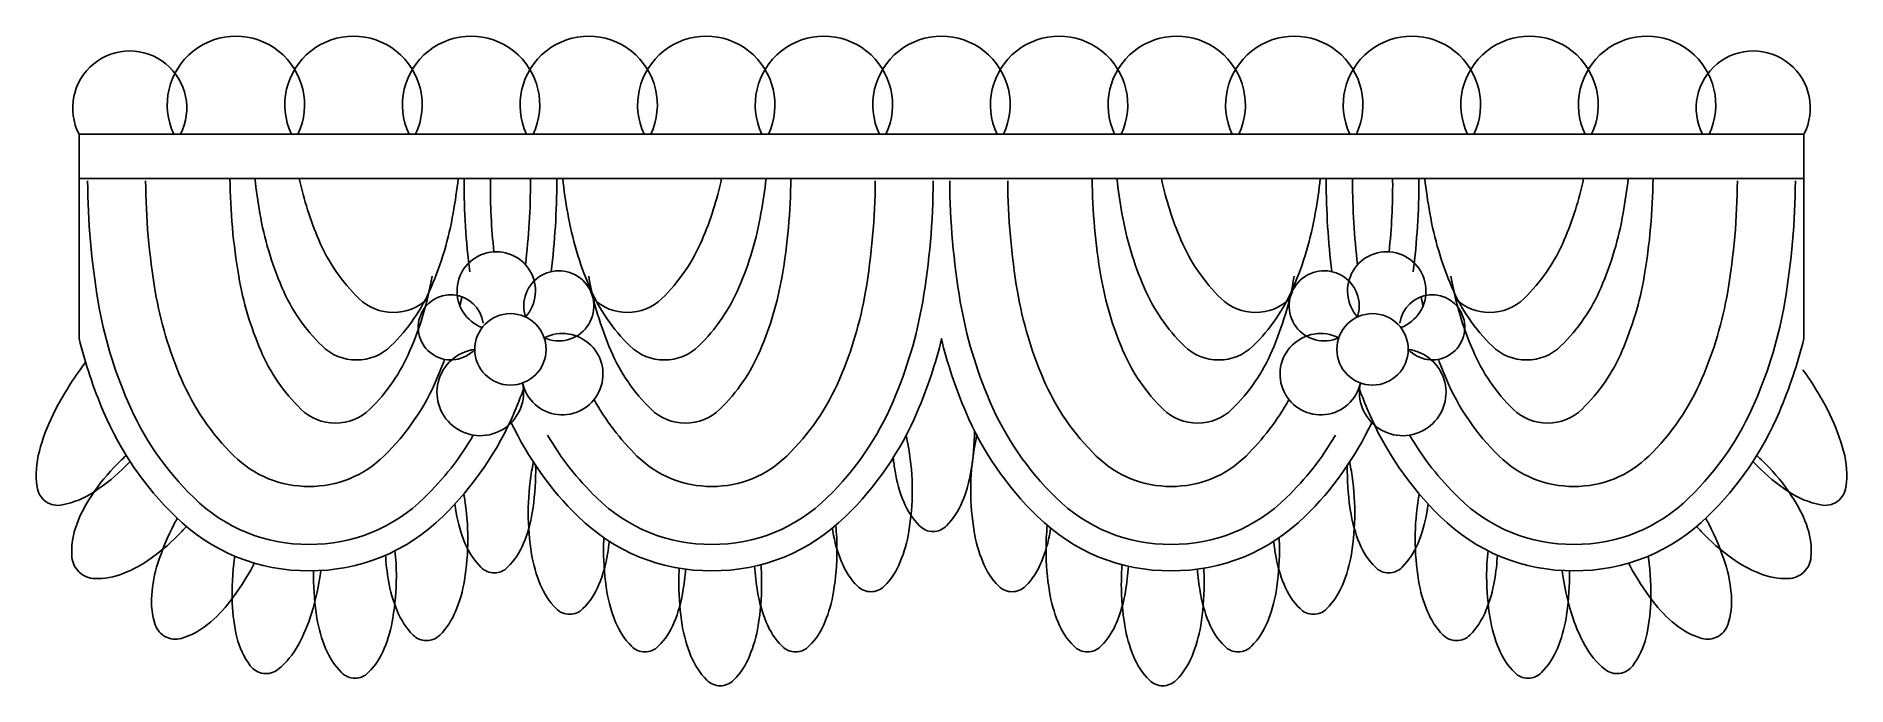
# Model space of a CAD drawing. Header units: metres. Extents: x 337 to 940, y 2498 to 2714.
import ezdxf

# ---------------------------------------------------------------- set-up
doc = ezdxf.new("R2010")
doc.units = ezdxf.units.M
for name, color, linetype in [('3', 3, 'Continuous'), ('4', 4, 'Continuous'), ('7', 7, 'Continuous')]:
    doc.layers.add(name, color=color, linetype=linetype)

msp = doc.modelspace()

# ---------------------------------------------------------------- linework, layer by layer
at = {"layer": '3'}
for points in [[(354.2, 2666.27, 0.04), (357.72, 2626.02, 0.06), (367.57, 2592.86, 0.1), (389.54, 2560.82, 0.2), (427.93, 2545.23, 0.2), (466.32, 2560.82, 0.07), (482.63, 2581.62, 0.06)], [(373.51, 2666.27, 0.04), (376.74, 2629.38, 0.06), (385.34, 2600.43, 0.1), (403, 2574.66, 0.2), (427.93, 2564.54, 0.2), (452.86, 2574.66, 0.1), (470.53, 2600.43, 0.01), (473.07, 2606.86, 0.04)], [(401.6, 2666.99, 0.04), (404.53, 2634.49, 0.06), (411.88, 2609.75, 0.1), (425.24, 2590.26, 0.2), (436.71, 2585.61, 0.2), (448.18, 2590.26, 0.1), (461.54, 2609.75, 0.06), (468.89, 2634.49, 0.04)], [(409.89, 2666.99, 0.02), (411.56, 2655.53, 0.06), (418.9, 2630.79, 0.1), (432.27, 2611.31, 0.2), (443.73, 2606.65, 0.2), (455.2, 2611.31, 0.1), (468.56, 2630.79, 0.06), (475.91, 2655.53, 0.02), (477.58, 2666.99, 0.04)], [(424.69, 2666.99, 0.05), (431.19, 2646.57, 0.1), (444.56, 2627.09, 0.2), (456.02, 2622.43, 0.19), (467.27, 2626.88, 0.1)], [(481.44, 2636.02, -0.03), (479.53, 2666.27), (479.53, 2666.99, -0.06)], [(489.51, 2642.63, -0.03), (488.3, 2666.27), (488.3, 2666.99, -0.06)], [(499.98, 2638.32, 0.03), (501.67, 2666.27), (501.67, 2666.99, 0.06)], [(635.77, 2666.27, -0.04), (632.25, 2626.02, -0.06), (622.4, 2592.86, -0.1), (600.43, 2560.82, -0.2), (562.04, 2545.23, -0.2), (523.65, 2560.82, -0.07), (507.34, 2581.62, -0.06)], [(508.53, 2636.02, 0.03), (510.44, 2666.27), (510.43, 2666.99, 0.06)], [(580.08, 2666.99, -0.02), (578.41, 2655.53, -0.06), (571.06, 2630.79, -0.1), (557.7, 2611.31, -0.2), (546.24, 2606.65, -0.2), (534.77, 2611.31, -0.1), (521.41, 2630.79, -0.06), (514.06, 2655.53, -0.02), (512.39, 2666.99, -0.04)], [(588.37, 2666.99, -0.04), (585.43, 2634.49, -0.06), (578.09, 2609.75, -0.1), (564.73, 2590.26, -0.2), (553.26, 2585.61, -0.2), (541.79, 2590.26, -0.1), (528.43, 2609.75, -0.06), (521.08, 2634.49, -0.04)], [(565.27, 2666.99, -0.05), (558.78, 2646.57, -0.1), (545.41, 2627.09, -0.2), (533.95, 2622.43, -0.19), (522.7, 2626.88, -0.1)], [(616.46, 2666.27, -0.04), (613.23, 2629.38, -0.06), (604.63, 2600.43, -0.1), (586.97, 2574.66, -0.2), (562.04, 2564.54, -0.2), (537.11, 2574.66, -0.07), (522.82, 2593.45, -0.01)], [(641.25, 2666.27, 0.04), (644.78, 2626.02, 0.06), (654.63, 2592.86, 0.1), (676.6, 2560.82, 0.2), (714.99, 2545.23, 0.2), (753.38, 2560.82, 0.07), (769.69, 2581.62, 0.06)], [(660.57, 2666.27, 0.04), (663.8, 2629.38, 0.06), (672.39, 2600.43, 0.1), (690.06, 2574.66, 0.2), (714.99, 2564.54, 0.2), (739.92, 2574.66, 0.07), (754.2, 2593.45, 0.01)], [(688.66, 2666.99, 0.04), (691.59, 2634.49, 0.06), (698.94, 2609.75, 0.1), (712.3, 2590.26, 0.2), (723.77, 2585.61, 0.2), (735.23, 2590.26, 0.1), (748.6, 2609.75, 0.06), (755.94, 2634.49, 0.04)], [(696.94, 2666.99, 0.02), (698.61, 2655.53, 0.06), (705.96, 2630.79, 0.1), (719.32, 2611.31, 0.2), (730.79, 2606.65, 0.2), (742.26, 2611.31, 0.1), (755.62, 2630.79, 0.06), (762.97, 2655.53, 0.02), (764.64, 2666.99, 0.04)], [(711.75, 2666.99, 0.05), (718.25, 2646.57, 0.1), (731.61, 2627.09, 0.2), (743.08, 2622.43, 0.19), (754.33, 2626.88, 0.1)], [(768.5, 2636.02, -0.03), (766.59, 2666.27), (766.59, 2666.99, -0.06)], [(777.05, 2638.32, -0.03), (775.36, 2666.27), (775.36, 2666.99, -0.06)], [(787.52, 2642.63, 0.03), (788.73, 2666.27), (788.72, 2666.99, 0.06)], [(922.83, 2666.27, -0.04), (919.31, 2626.02, -0.06), (909.46, 2592.86, -0.1), (887.49, 2560.82, -0.2), (849.09, 2545.23, -0.2), (810.7, 2560.82, -0.07), (794.39, 2581.62, -0.06)], [(795.58, 2636.02, 0.03), (797.49, 2666.27), (797.49, 2666.99, 0.06)], [(867.14, 2666.99, -0.02), (865.47, 2655.53, -0.06), (858.12, 2630.79, -0.1), (844.76, 2611.31, -0.2), (833.29, 2606.65, -0.2), (821.83, 2611.31, -0.1), (808.47, 2630.79, -0.06), (801.12, 2655.53, -0.02), (799.45, 2666.99, -0.04)], [(903.52, 2666.27, -0.04), (900.29, 2629.38, -0.06), (891.69, 2600.43, -0.1), (874.02, 2574.66, -0.2), (849.09, 2564.54, -0.2), (824.17, 2574.66, -0.1), (806.5, 2600.43, -0.01), (803.95, 2606.86, -0.04)], [(875.43, 2666.99, -0.04), (872.49, 2634.49, -0.06), (865.14, 2609.75, -0.1), (851.78, 2590.26, -0.2), (840.32, 2585.61, -0.2), (828.85, 2590.26, -0.1), (815.49, 2609.75, -0.06), (808.14, 2634.49, -0.04)], [(852.33, 2666.99, -0.05), (845.83, 2646.57, -0.1), (832.47, 2627.09, -0.2), (821, 2622.43, -0.19), (809.75, 2626.88, -0.1)]]:
    msp.add_lwpolyline(points, format="xyb", dxfattribs=at)
at = {"layer": '4'}
for p, q in [((351.36, 2681.76), (925.66, 2681.76)), ((351.36, 2681.76), (351.36, 2613.75)), ((925.66, 2681.76), (925.66, 2613.75))]:
    msp.add_line(p, q, dxfattribs=at)
for points in [[(351.36, 2613.75, 0.04), (359.5, 2589.42, 0.1), (383.43, 2554.53, 0.2), (427.93, 2536.46, 0.2), (472.44, 2554.53, 0.1), (496.36, 2589.42, 0.01), (499.33, 2596.91, 0.04)], [(638.61, 2613.75, -0.04), (630.46, 2589.42, -0.1), (606.54, 2554.53, -0.2), (562.04, 2536.46, -0.2), (517.53, 2554.53, -0.09), (495.25, 2585.76, -0.01)], [(638.42, 2613.75, 0.04), (646.56, 2589.42, 0.1), (670.49, 2554.53, 0.2), (714.99, 2536.46, 0.2), (759.49, 2554.53, 0.09), (781.78, 2585.76, 0.01)], [(925.66, 2613.75, -0.04), (917.52, 2589.42, -0.1), (893.6, 2554.53, -0.2), (849.09, 2536.46, -0.2), (804.59, 2554.53, -0.1), (780.67, 2589.42, -0.01), (777.69, 2596.91, -0.04)]]:
    msp.add_lwpolyline(points, format="xyb", dxfattribs=at)
at = {"layer": '7'}
for p, q in [((351.36, 2666.99), (638.61, 2666.99)), ((638.61, 2666.99), (925.66, 2666.99))]:
    msp.add_line(p, q, dxfattribs=at)
for points in [[(478.19, 2624.6, 0.01), (478.82, 2627.69, 0.04)], [(798.83, 2624.6, -0.01), (798.21, 2627.69, -0.04)], [(353.52, 2605.91, 0.01), (351.67, 2603.39, 0.04)], [(351.67, 2603.39, 0.04), (342.73, 2588.53, 0.05), (338.13, 2576.26, 0.1), (337.36, 2564.35, 0.21), (340.24, 2559.52, 0.21), (345.74, 2558.37, 0.1), (356.75, 2562.98, 0.05), (366.85, 2571.32), (368.34, 2572.86, 0.04)], [(925.36, 2603.39, -0.04), (934.3, 2588.53, -0.05), (938.89, 2576.26, -0.1), (939.67, 2564.35, -0.21), (936.79, 2559.52, -0.21), (931.29, 2558.37, -0.1), (920.27, 2562.98, -0.05), (910.18, 2571.32), (908.69, 2572.86, -0.04)], [(602.18, 2550.66), (602.36, 2549.53, 0.06), (605.24, 2539.4, 0.1), (610.54, 2531.36, 0.2), (615, 2529.49, 0.2), (619.46, 2531.36, 0.1), (624.75, 2539.4, 0.06), (627.64, 2549.53, 0.04), (628.79, 2563.31, 0.04), (627.64, 2577.09, 0.02), (626.68, 2581.47, 0.1)], [(649.49, 2583.12, -0.04), (648.33, 2569.57, -0.06), (645.45, 2559.44, -0.1), (640.15, 2551.4, -0.2), (635.7, 2549.53, -0.2), (631.24, 2551.4, -0.1), (625.94, 2559.44, -0.06), (623.06, 2569.57, -0.01), (622.42, 2574.1, -0.04)], [(674.85, 2550.66), (674.67, 2549.53, -0.06), (671.78, 2539.4, -0.1), (666.49, 2531.36, -0.2), (662.03, 2529.49, -0.2), (657.57, 2531.36, -0.1), (652.28, 2539.4, -0.06), (649.39, 2549.53, -0.04), (648.24, 2563.31, -0.04), (649.39, 2577.09, -0.02), (650.34, 2581.47, -0.1)], [(367.07, 2574.85, 0.02), (362.95, 2570.83, 0.05)], [(909.95, 2574.85, -0.02), (914.07, 2570.83, -0.05)], [(362.95, 2570.83, 0.05), (354.64, 2560.13, 0.06), (350.12, 2550.6, 0.1), (349, 2540.97, 0.18), (351.42, 2535.99, 0.18), (356.53, 2533.87, 0.1), (366.08, 2535.55, 0.06), (375.33, 2540.61, 0.05), (385.52, 2549.53, 0.01), (387.08, 2551.24, 0.06)], [(476.52, 2558.73, 0.01), (476.96, 2555.79, 0.06), (479.85, 2545.66, 0.1), (485.14, 2537.62, 0.2), (489.6, 2535.76, 0.2), (494.06, 2537.62, 0.1), (499.36, 2545.66, 0.06), (502.24, 2555.79, 0.04), (503.4, 2569.57, 0.01), (503.37, 2571.46, 0.06)], [(502.65, 2572.56, 0.02), (502.04, 2569.58, 0.04), (500.89, 2555.8, 0.04)], [(800.5, 2558.73, -0.01), (800.06, 2555.79, -0.06), (797.18, 2545.66, -0.1), (791.88, 2537.62, -0.2), (787.42, 2535.76, -0.2), (782.97, 2537.62, -0.1), (777.67, 2545.66, -0.06), (774.79, 2555.79, -0.04), (773.63, 2569.57, -0.01), (773.65, 2571.46, -0.06)], [(774.38, 2572.56, -0.02), (774.98, 2569.58, -0.04), (776.14, 2555.8, -0.04)], [(914.07, 2570.83, -0.05), (922.39, 2560.13, -0.06), (926.91, 2550.6, -0.1), (928.02, 2540.97, -0.18), (925.61, 2535.99, -0.18), (920.5, 2533.87, -0.1), (910.94, 2535.55, -0.06), (901.7, 2540.61, -0.05), (891.5, 2549.53, -0.01), (889.94, 2551.24, -0.06)], [(453.4, 2541.77, 0.03), (454.39, 2533.25, 0.06), (457.28, 2523.12, 0.1), (462.57, 2515.08, 0.2), (467.03, 2513.21, 0.2), (471.49, 2515.08, 0.1), (476.78, 2523.12, 0.06), (479.67, 2533.25, 0.04), (480.82, 2547.03, 0.04), (479.67, 2560.81, 0.01), (479.45, 2562.03, 0.1)], [(823.62, 2541.77, -0.03), (822.63, 2533.25, -0.06), (819.75, 2523.12, -0.1), (814.45, 2515.08, -0.2), (810, 2513.21, -0.2), (805.54, 2515.08, -0.1), (800.24, 2523.12, -0.06), (797.36, 2533.25, -0.04), (796.2, 2547.03, -0.04), (797.36, 2560.81, -0.01), (797.58, 2562.03, -0.1)], [(383.02, 2552.04, 0.04), (377.59, 2538.99, 0.06), (375.53, 2528.34, 0.1), (376.74, 2518.48, 0.19), (380.14, 2514.49, 0.19), (385.36, 2513.97, 0.1), (394.15, 2518.6, 0.06), (401.72, 2526.36, 0.04), (409.35, 2538.26), (409.78, 2539.1, 0.06)], [(384.04, 2553.94, 0.01), (383.02, 2552.04, 0.04)], [(500.89, 2555.8, 0.04), (502.04, 2542.02, 0.06), (504.93, 2531.88, 0.1), (510.22, 2523.85, 0.2), (514.68, 2521.98, 0.2), (519.14, 2523.85, 0.1), (524.43, 2531.88, 0.06), (527.32, 2542.02, 0.01), (527.93, 2546.34, 0.04)], [(576.29, 2538.07, 0.03), (577.28, 2529.49, 0.06), (580.16, 2519.36, 0.1), (585.46, 2511.32, 0.2), (589.92, 2509.45, 0.2), (594.38, 2511.32, 0.1), (599.67, 2519.36, 0.06), (602.56, 2529.49, 0.04), (603.71, 2543.27, 0.03), (603.29, 2551.58, 0.06)], [(700.74, 2538.07, -0.03), (699.75, 2529.49, -0.06), (696.86, 2519.36, -0.1), (691.57, 2511.32, -0.2), (687.11, 2509.45, -0.2), (682.65, 2511.32, -0.1), (677.35, 2519.36, -0.06), (674.47, 2529.49, -0.04), (673.31, 2543.27, -0.03), (673.73, 2551.58, -0.06)], [(776.14, 2555.8, -0.04), (774.98, 2542.02, -0.06), (772.1, 2531.88, -0.1), (766.8, 2523.85, -0.2), (762.35, 2521.98, -0.2), (757.89, 2523.85, -0.1), (752.59, 2531.88, -0.06), (749.71, 2542.02, -0.01), (749.09, 2546.34, -0.04)], [(894.01, 2552.04, -0.04), (899.44, 2538.99, -0.06), (901.5, 2528.34, -0.1), (900.29, 2518.48, -0.19), (896.89, 2514.49, -0.19), (891.67, 2513.97, -0.1), (882.88, 2518.6, -0.06), (875.31, 2526.36, -0.04), (867.68, 2538.26), (867.25, 2539.1, -0.06)], [(892.98, 2553.94, -0.01), (894.01, 2552.04, -0.04)], [(526.08, 2547.55, 0.01), (525.97, 2543.27, 0.04)], [(750.95, 2547.55, -0.01), (751.06, 2543.27, -0.04)], [(403.08, 2540.77, 0.04), (402.34, 2525.68, 0.05), (403.93, 2514.33, 0.1), (408.37, 2504.87, 0.21), (412.73, 2502.28, 0.21), (417.61, 2503.66, 0.1), (424.32, 2511.68, 0.05), (428.76, 2522.23, 0.04), (431.86, 2536.58, 0.04)], [(403.17, 2541.46), (403.08, 2540.77, 0.04)], [(429.41, 2534.5, 0.04), (430.57, 2520.72, 0.06), (433.45, 2510.59, 0.1), (438.75, 2502.55, 0.2), (443.21, 2500.69, 0.2), (447.66, 2502.55, 0.1), (452.96, 2510.59, 0.06), (455.84, 2520.72, 0.04), (457, 2534.5, 0.03), (456.54, 2543.23, 0.06)], [(525.97, 2543.27, 0.04), (527.12, 2529.49, 0.06), (530.01, 2519.36, 0.1), (535.3, 2511.32, 0.2), (539.76, 2509.45, 0.2), (544.22, 2511.32, 0.1), (549.51, 2519.36, 0.06), (552.4, 2529.49, 0.02), (553.32, 2537.06, 0.04)], [(551.05, 2532, 0.04), (552.2, 2518.22, 0.06), (555.09, 2508.09, 0.1), (560.38, 2500.05, 0.2), (564.84, 2498.18, 0.2), (569.3, 2500.05, 0.1), (574.59, 2508.09, 0.06), (577.48, 2518.22, 0.04), (578.63, 2532, 0.02), (578.37, 2538.59, 0.06)], [(725.98, 2532, -0.04), (724.82, 2518.22, -0.06), (721.94, 2508.09, -0.1), (716.65, 2500.05, -0.2), (712.19, 2498.18, -0.2), (707.73, 2500.05, -0.1), (702.43, 2508.09, -0.06), (699.55, 2518.22, -0.04), (698.39, 2532, -0.02), (698.66, 2538.59, -0.06)], [(751.06, 2543.27, -0.04), (749.9, 2529.49, -0.06), (747.02, 2519.36, -0.1), (741.73, 2511.32, -0.2), (737.27, 2509.45, -0.2), (732.81, 2511.32, -0.1), (727.51, 2519.36, -0.06), (724.63, 2529.49, -0.02), (723.71, 2537.06, -0.04)], [(847.61, 2534.5, -0.04), (846.46, 2520.72, -0.06), (843.57, 2510.59, -0.1), (838.28, 2502.55, -0.2), (833.82, 2500.69, -0.2), (829.36, 2502.55, -0.1), (824.07, 2510.59, -0.06), (821.18, 2520.72, -0.04), (820.03, 2534.5, -0.03), (820.49, 2543.23, -0.06)], [(873.95, 2540.77, -0.04), (874.68, 2525.68, -0.05), (873.1, 2514.33, -0.1), (868.66, 2504.87, -0.21), (864.3, 2502.28, -0.21), (859.41, 2503.66, -0.1), (852.7, 2511.68, -0.05), (848.26, 2522.23, -0.04), (845.16, 2536.58, -0.04)], [(873.85, 2541.46), (873.95, 2540.77, -0.04)], [(429.44, 2536.48, 0.01), (429.41, 2534.5, 0.04)], [(551.22, 2537.39, 0.02), (551.05, 2532, 0.04)], [(725.81, 2537.39, -0.02), (725.98, 2532, -0.04)], [(847.59, 2536.48, -0.01), (847.61, 2534.5, -0.04)]]:
    msp.add_lwpolyline(points, format="xyb", dxfattribs=at)
for centre in [(494.98, 2610.16), (782.04, 2610.16)]:
    msp.add_circle(centre, 11.89, dxfattribs=at)
for centre, radius, start, end in [((403.57, 2691.54), 22.86, 334.69, 205.31), ((442.73, 2691.54), 22.86, 334.69, 205.31), ((481.89, 2691.54), 22.86, 334.69, 205.31), ((521.04, 2691.54), 22.86, 334.69, 205.31), ((560.2, 2691.54), 22.86, 334.69, 205.31), ((599.36, 2691.54), 22.86, 334.69, 205.31), ((638.51, 2691.54), 22.86, 334.69, 205.31), ((677.67, 2691.54), 22.86, 334.69, 205.31), ((716.83, 2691.54), 22.86, 334.69, 205.31), ((755.98, 2691.54), 22.86, 334.69, 205.31), ((795.14, 2691.54), 22.86, 334.69, 205.31), ((834.3, 2691.54), 22.86, 334.69, 205.31), ((873.45, 2691.54), 22.86, 334.69, 205.31), ((368.22, 2690.51), 18.99, 332.57, 207.43), ((908.8, 2690.51), 18.99, 332.57, 207.43), ((490.26, 2629.59), 13.06, 318.42, 248.91), ((786.77, 2629.59), 13.06, 291.09, 221.58), ((511.1, 2624.64), 11.67, 245.36, 198.53), ((765.93, 2624.64), 11.67, 341.47, 294.64), ((475.12, 2617.5), 10.84, 7.54, 317.35), ((801.91, 2617.5), 10.84, 222.65, 172.46), ((512.25, 2601.9), 13.54, 192.48, 116.4), ((764.78, 2601.9), 13.54, 63.6, 347.52), ((484.95, 2595.85), 14.42, 97.39, 12.5), ((792.08, 2595.85), 14.42, 167.5, 82.61)]:
    msp.add_arc(centre, radius, start, end, dxfattribs=at)

doc.saveas('drawing.dxf')
